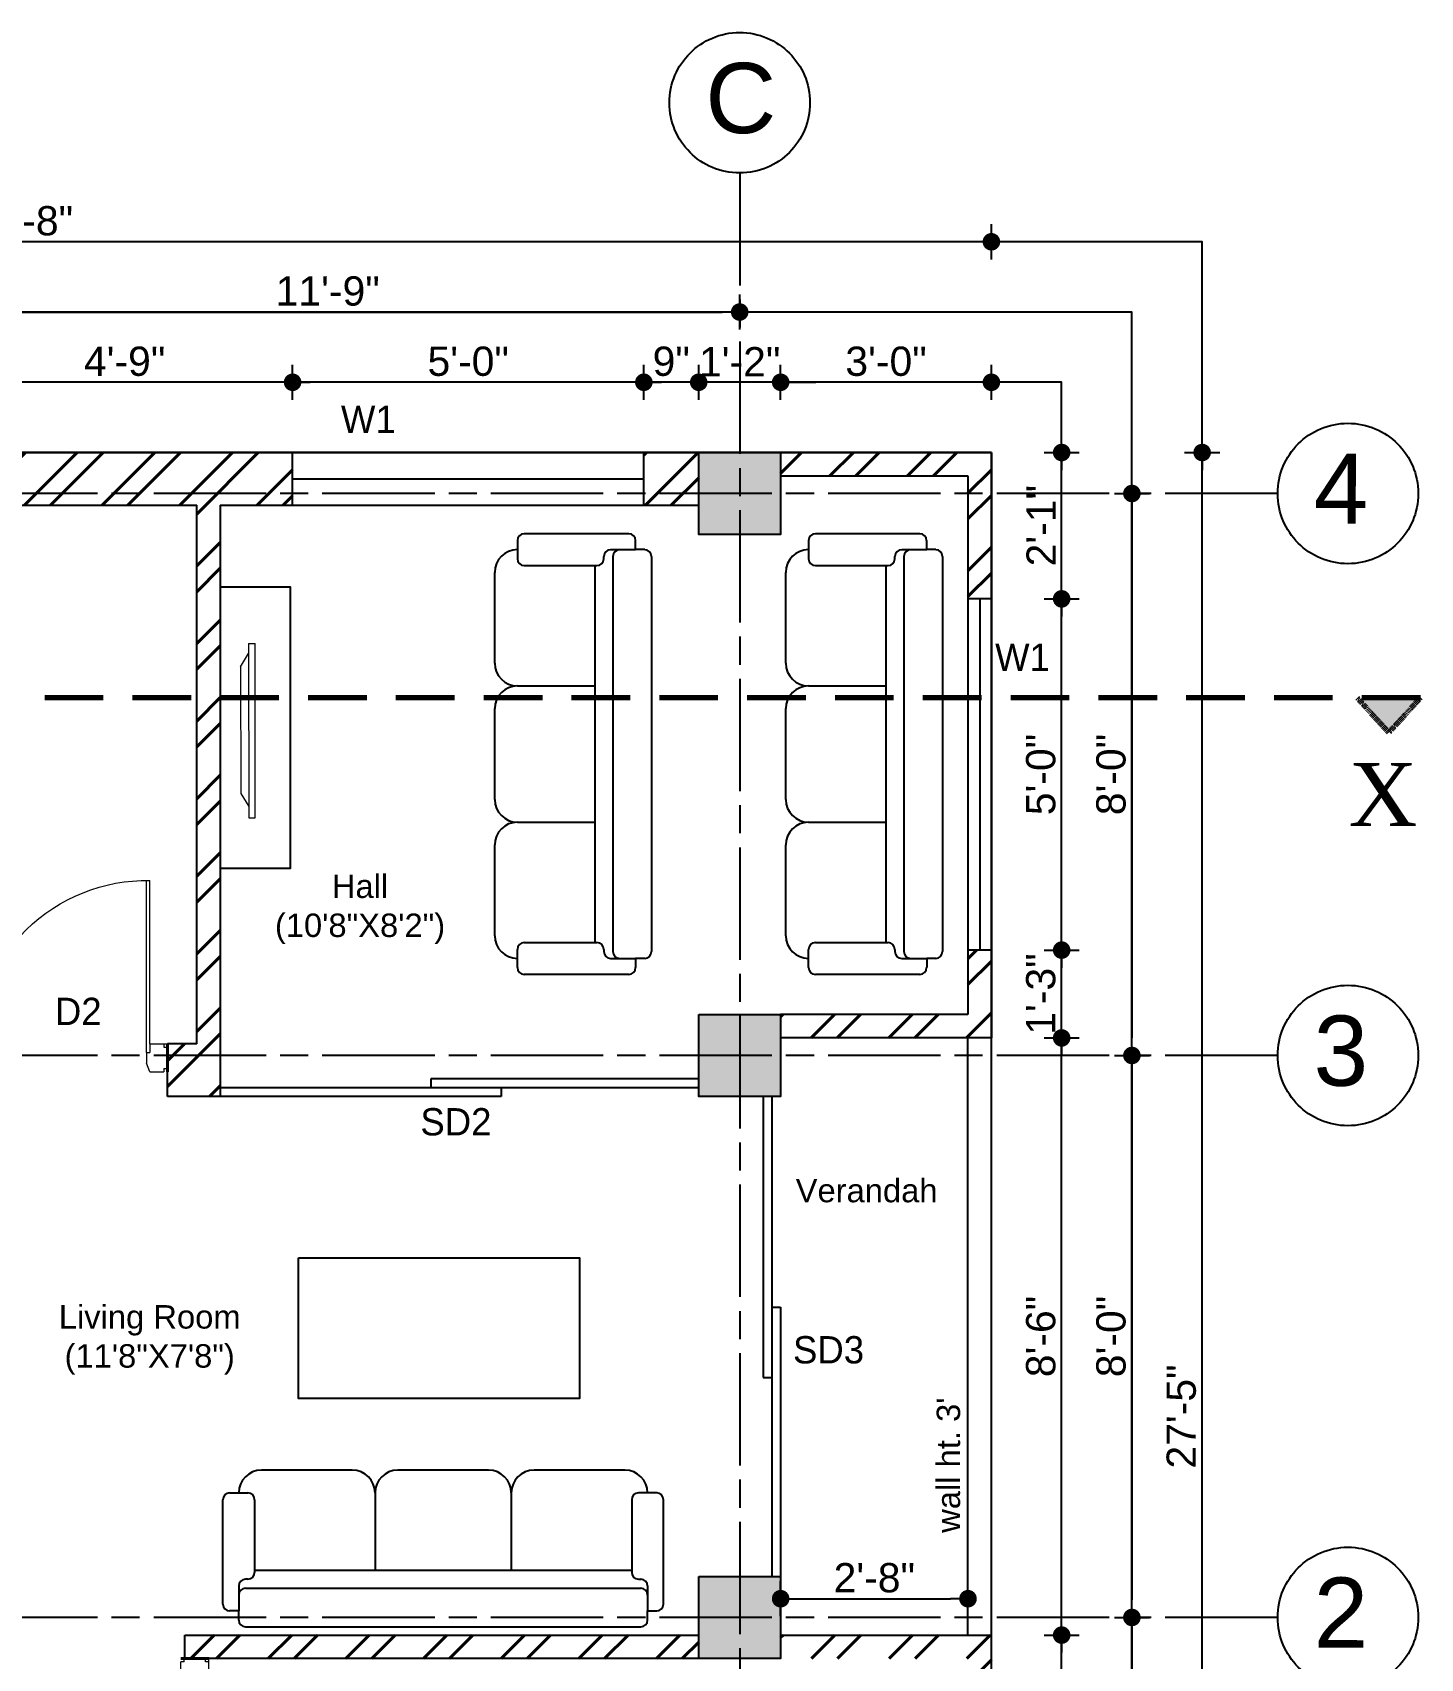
# Model space of a CAD drawing. Header units: inches. Extents: x 115570 to 265311, y 61168 to 314550.
# Drawn here: x 150421.7 to 150658.8, y 80341.6 to 80619.3 of the extents above; entities that cross this region are included whole.
import ezdxf

# ---------------------------------------------------------------- set-up
doc = ezdxf.new("R2010")
doc.units = ezdxf.units.IN
doc.header["$MEASUREMENT"] = 0
for name, pattern in [('ACAD_ISO08W100', [36, 24, -3, 6, -3]), ('CHAIN', [0.3543, 0.2362, -0.0295, 0.0591, -0.0295]), ('DASHED', [0.75, 0.5, -0.25])]:
    doc.linetypes.add(name, pattern=pattern)
doc.layers.get('0').update_dxf_attribs({"lineweight": 25})
for name, color, linetype, lineweight in [('0 wall', 7, 'Continuous', 40), ('F-FURNITURE', 32, 'Continuous', 9), ('hatch', 9, 'Continuous', 9), ('Section Line (ISO)', 7, 'CHAIN', 70)]:
    doc.layers.add(name, color=color, linetype=linetype, lineweight=lineweight)
doc.layers.add('0_center line', color=4, linetype='ACAD_ISO08W100', transparency=0.5)
doc.layers.add('doors and windows', color=240, linetype='Continuous')
doc.styles.add('arial.', font='arial.ttf')
doc.styles.add('bimal', font='comic.ttf')
doc.styles.get("Standard").update_dxf_attribs({"font": 'arial.ttf'})
doc.dimstyles.new('interior dimension', dxfattribs={"dimscale": 0, "dimtxt": 5, "dimasz": 3, "dimexe": 3, "dimexo": 3, "dimgap": 1, "dimtad": 1, "dimdec": 0, "dimrnd": 0.25, "dimzin": 3, "dimdsep": 46, "dimlunit": 4, "dimtxsty": 'arial.', "dimblk": 'DOT', "dimcen": 3, "dimdle": 6, "dimclrd": 4, "dimclre": 256, "dimclrt": 7, "dimazin": 0, "dimtfac": 1, "dimtdec": 0, "dimtix": 1, "dimtmove": 2, "dimatfit": 3, "dimfxl": 3, "dimfxlon": 1, "dimtolj": 1, "dimtzin": 0, "dimlwd": -1, "dimlwe": -1, "dimarcsym": 0})
pattern_1 = [(45, (42295.681, 45771.869), (-6.6291261, 6.6291261), []), (45, (42300.1005, 45771.869), (-6.6291261, 6.6291261), [])]

# ---------------------------------------------------------------- blocks, each defined once
blk = doc.blocks.new('d2')
at = {"layer": '0 wall'}
for p, q in [((0, 4), (0, 0)), ((30, 0), (30, 4))]:
    blk.add_line(p, q, dxfattribs=at)
at = {"layer": 'hatch', "color": 8}
for p, q in [((2.5, 4), (2.5, 27.25)), ((3, 2.75), (3, 27.25)), ((2.5, 4), (0, 4)), ((0.5, 3.5), (0, 3.5)), ((0.5, 4), (0.5, 3.5)), ((2.5, 4), (2.5, 2.75)), ((3, 2.75), (2.5, 2.75)), ((3, 2.75), (3, 1.25)), ((27, 2.75), (27.5, 2.75)), ((27, 2.75), (27, 1.25)), ((27.5, 4), (27.5, 2.75)), ((27.5, 4), (30, 4)), ((29.5, 4), (29.5, 3.5)), ((29.5, 3.5), (30, 3.5)), ((0.5, 0.5), (0, 0.5)), ((0.5, 0.5), (0.5, 0)), ((2.5, 0), (0.5, 0)), ((2.5, 0), (3, 1.25)), ((27.5, 0), (27, 1.25)), ((27.5, 0), (29.5, 0)), ((29.5, 0.5), (30, 0.5)), ((29.5, 0.5), (29.5, 0))]:
    blk.add_line(p, q, dxfattribs=at)
blk.add_arc((2.91, 2.66), 24.59, 0.2201, 90.9446, dxfattribs=at)
blk = doc.blocks.new('_Dot')
at = {"color": 0, "linetype": 'ByBlock', "lineweight": -2}
blk.add_line((-0.5, 0), (-1, 0), dxfattribs=at)
at = {"color": 0, "linetype": 'ByBlock', "const_width": 0.5}
blk.add_lwpolyline([(-0.25, 0, 1), (0.25, 0, 1)], format="xyb", close=True, dxfattribs=at)
blk = doc.blocks.new('*D386')
at = {"transparency": 16777216}
for p, q in [((150549.46, 80348.78), (150549.46, 80354.78)), ((150581.46, 80348.78), (150581.46, 80354.78))]:
    blk.add_line(p, q, dxfattribs=at)
at = {"color": 4, "transparency": 16777216}
blk.add_line((150552.46, 80351.78), (150578.46, 80351.78), dxfattribs=at)
at = {"layer": 'Defpoints', "color": 0, "transparency": 16777216}
for p in [(150581.46, 80351.78), (150549.46, 80345.56), (150581.46, 80345.56)]:
    blk.add_point(p, dxfattribs=at)
at = {"color": 4, "transparency": 16777216, "xscale": 3, "yscale": 3, "zscale": 3, "rotation": 180}
blk.add_blockref('_Dot', (150549.46, 80351.78), dxfattribs=at)
at = {"color": 4, "transparency": 16777216, "xscale": 3, "yscale": 3, "zscale": 3}
blk.add_blockref('_Dot', (150581.46, 80351.78), dxfattribs=at)
at = {"color": 7, "transparency": 16777216, "insert": (150565.46, 80355.33), "char_height": 5, "attachment_point": 5, "style": 'arial.'}
blk.add_mtext('\\A1;2\'-8"', dxfattribs=at)
blk = doc.blocks.new('*D401')
at = {"transparency": 16777216}
for p, q in [((150594.46, 80345.56), (150600.46, 80345.56)), ((150594.46, 80311.9), (150600.46, 80311.9))]:
    blk.add_line(p, q, dxfattribs=at)
at = {"color": 4, "transparency": 16777216}
blk.add_line((150597.46, 80314.9), (150597.46, 80342.56), dxfattribs=at)
at = {"layer": 'Defpoints', "color": 0, "transparency": 16777216}
for p in [(150585.46, 80345.56), (150597.46, 80345.56), (150585.46, 80311.9)]:
    blk.add_point(p, dxfattribs=at)
at = {"color": 4, "transparency": 16777216, "xscale": 3, "yscale": 3, "zscale": 3}
for p, rotation in [((150597.46, 80345.56), 90), ((150597.46, 80311.9), 270)]:
    blk.add_blockref('_Dot', p, dxfattribs=dict(at, rotation=rotation))
at = {"color": 7, "transparency": 16777216, "insert": (150593.91, 80328.73), "char_height": 5, "attachment_point": 5, "rotation": 90, "style": 'arial.'}
blk.add_mtext('\\A1;2\'-10"', dxfattribs=at)
blk = doc.blocks.new('*D402')
at = {"transparency": 16777216}
for p, q in [((150594.46, 80447.57), (150600.46, 80447.57)), ((150594.46, 80345.56), (150600.46, 80345.56))]:
    blk.add_line(p, q, dxfattribs=at)
at = {"color": 4, "transparency": 16777216}
blk.add_line((150597.46, 80348.56), (150597.46, 80444.57), dxfattribs=at)
at = {"layer": 'Defpoints', "color": 0, "transparency": 16777216}
for p in [(150585.46, 80447.57), (150597.46, 80447.57), (150585.46, 80345.56)]:
    blk.add_point(p, dxfattribs=at)
at = {"color": 4, "transparency": 16777216, "xscale": 3, "yscale": 3, "zscale": 3}
for p, rotation in [((150597.46, 80447.57), 90), ((150597.46, 80345.56), 270)]:
    blk.add_blockref('_Dot', p, dxfattribs=dict(at, rotation=rotation))
at = {"color": 7, "transparency": 16777216, "insert": (150593.91, 80396.57), "char_height": 5, "attachment_point": 5, "rotation": 90, "style": 'arial.'}
blk.add_mtext('\\A1;8\'-6"', dxfattribs=at)
blk = doc.blocks.new('*D403')
at = {"transparency": 16777216}
for p, q in [((150594.46, 80462.57), (150600.46, 80462.57)), ((150594.46, 80447.57), (150600.46, 80447.57))]:
    blk.add_line(p, q, dxfattribs=at)
at = {"color": 4, "transparency": 16777216}
blk.add_line((150597.46, 80450.57), (150597.46, 80459.57), dxfattribs=at)
at = {"layer": 'Defpoints', "color": 0, "transparency": 16777216}
for p in [(150585.46, 80462.57), (150597.46, 80462.57), (150585.46, 80447.57)]:
    blk.add_point(p, dxfattribs=at)
at = {"color": 4, "transparency": 16777216, "xscale": 3, "yscale": 3, "zscale": 3}
for p, rotation in [((150597.46, 80462.57), 90), ((150597.46, 80447.57), 270)]:
    blk.add_blockref('_Dot', p, dxfattribs=dict(at, rotation=rotation))
at = {"color": 7, "transparency": 16777216, "insert": (150593.91, 80455.07), "char_height": 5, "attachment_point": 5, "rotation": 90, "style": 'arial.'}
blk.add_mtext('\\A1;1\'-3"', dxfattribs=at)
blk = doc.blocks.new('*D404')
at = {"transparency": 16777216}
for p, q in [((150594.46, 80522.57), (150600.46, 80522.57)), ((150594.46, 80462.57), (150600.46, 80462.57))]:
    blk.add_line(p, q, dxfattribs=at)
at = {"color": 4, "transparency": 16777216}
blk.add_line((150597.46, 80465.57), (150597.46, 80519.57), dxfattribs=at)
at = {"layer": 'Defpoints', "color": 0, "transparency": 16777216}
for p in [(150585.46, 80522.57), (150597.46, 80522.57), (150585.46, 80462.57)]:
    blk.add_point(p, dxfattribs=at)
at = {"color": 4, "transparency": 16777216, "xscale": 3, "yscale": 3, "zscale": 3}
for p, rotation in [((150597.46, 80522.57), 90), ((150597.46, 80462.57), 270)]:
    blk.add_blockref('_Dot', p, dxfattribs=dict(at, rotation=rotation))
at = {"color": 7, "transparency": 16777216, "insert": (150593.91, 80492.57), "char_height": 5, "attachment_point": 5, "rotation": 90, "style": 'arial.'}
blk.add_mtext('\\A1;5\'-0"', dxfattribs=at)
blk = doc.blocks.new('*D405')
at = {"transparency": 16777216}
for p, q in [((150594.46, 80547.57), (150600.46, 80547.57)), ((150594.46, 80522.57), (150600.46, 80522.57))]:
    blk.add_line(p, q, dxfattribs=at)
at = {"color": 4, "transparency": 16777216}
blk.add_line((150597.46, 80525.57), (150597.46, 80544.57), dxfattribs=at)
at = {"layer": 'Defpoints', "color": 0, "transparency": 16777216}
for p in [(150585.46, 80547.57), (150597.46, 80547.57), (150585.46, 80522.57)]:
    blk.add_point(p, dxfattribs=at)
at = {"color": 4, "transparency": 16777216, "xscale": 3, "yscale": 3, "zscale": 3}
for p, rotation in [((150597.46, 80547.57), 90), ((150597.46, 80522.57), 270)]:
    blk.add_blockref('_Dot', p, dxfattribs=dict(at, rotation=rotation))
at = {"color": 7, "transparency": 16777216, "insert": (150593.95, 80535.07), "char_height": 5, "attachment_point": 5, "rotation": 90, "style": 'arial.'}
blk.add_mtext('\\A1;2\'-1"', dxfattribs=at)
blk = doc.blocks.new('*D406')
at = {"transparency": 16777216}
for p, q in [((150606.46, 80540.57), (150612.46, 80540.57)), ((150606.46, 80444.57), (150612.46, 80444.57))]:
    blk.add_line(p, q, dxfattribs=at)
at = {"color": 4, "transparency": 16777216}
blk.add_line((150609.46, 80537.57), (150609.46, 80447.57), dxfattribs=at)
at = {"layer": 'Defpoints', "color": 0, "transparency": 16777216}
for p in [(150549.46, 80540.57), (150549.46, 80444.57), (150609.46, 80444.57)]:
    blk.add_point(p, dxfattribs=at)
at = {"color": 4, "transparency": 16777216, "xscale": 3, "yscale": 3, "zscale": 3}
for p, rotation in [((150609.46, 80540.57), 90), ((150609.46, 80444.57), 270)]:
    blk.add_blockref('_Dot', p, dxfattribs=dict(at, rotation=rotation))
at = {"color": 7, "transparency": 16777216, "insert": (150605.91, 80492.57), "char_height": 5, "attachment_point": 5, "rotation": 90, "style": 'arial.'}
blk.add_mtext('\\A1;8\'-0"', dxfattribs=at)
blk = doc.blocks.new('*D407')
at = {"transparency": 16777216}
for p, q in [((150606.46, 80444.57), (150612.46, 80444.57)), ((150606.46, 80348.57), (150612.46, 80348.57))]:
    blk.add_line(p, q, dxfattribs=at)
at = {"color": 4, "transparency": 16777216}
blk.add_line((150609.46, 80441.57), (150609.46, 80351.57), dxfattribs=at)
at = {"layer": 'Defpoints', "color": 0, "transparency": 16777216}
for p in [(150549.46, 80444.57), (150549.46, 80348.57), (150609.46, 80348.57)]:
    blk.add_point(p, dxfattribs=at)
at = {"color": 4, "transparency": 16777216, "xscale": 3, "yscale": 3, "zscale": 3}
for p, rotation in [((150609.46, 80444.57), 90), ((150609.46, 80348.57), 270)]:
    blk.add_blockref('_Dot', p, dxfattribs=dict(at, rotation=rotation))
at = {"color": 7, "transparency": 16777216, "insert": (150605.91, 80396.57), "char_height": 5, "attachment_point": 5, "rotation": 90, "style": 'arial.'}
blk.add_mtext('\\A1;8\'-0"', dxfattribs=at)
blk = doc.blocks.new('*D408')
at = {"transparency": 16777216}
for p, q in [((150606.46, 80348.57), (150612.46, 80348.57)), ((150606.46, 80225.23), (150612.46, 80225.23))]:
    blk.add_line(p, q, dxfattribs=at)
at = {"color": 4, "transparency": 16777216}
blk.add_line((150609.46, 80345.57), (150609.46, 80228.23), dxfattribs=at)
at = {"layer": 'Defpoints', "color": 0, "transparency": 16777216}
for p in [(150549.46, 80348.57), (150549.46, 80225.23), (150609.46, 80225.23)]:
    blk.add_point(p, dxfattribs=at)
at = {"color": 4, "transparency": 16777216, "xscale": 3, "yscale": 3, "zscale": 3}
for p, rotation in [((150609.46, 80348.57), 90), ((150609.46, 80225.23), 270)]:
    blk.add_blockref('_Dot', p, dxfattribs=dict(at, rotation=rotation))
at = {"color": 7, "transparency": 16777216, "insert": (150605.91, 80286.9), "char_height": 5, "attachment_point": 5, "rotation": 90, "style": 'arial.'}
blk.add_mtext('\\A1;10\'-3"', dxfattribs=at)
blk = doc.blocks.new('*D409')
at = {"transparency": 16777216}
for p, q in [((150618.46, 80547.57), (150624.46, 80547.57)), ((150618.46, 80218.23), (150624.46, 80218.23))]:
    blk.add_line(p, q, dxfattribs=at)
at = {"color": 4, "transparency": 16777216}
blk.add_line((150621.46, 80221.23), (150621.46, 80544.57), dxfattribs=at)
at = {"layer": 'Defpoints', "color": 0, "transparency": 16777216}
for p in [(150585.46, 80547.57), (150621.46, 80547.57), (150585.46, 80218.23)]:
    blk.add_point(p, dxfattribs=at)
at = {"color": 4, "transparency": 16777216, "xscale": 3, "yscale": 3, "zscale": 3}
for p, rotation in [((150621.46, 80547.57), 90), ((150621.46, 80218.23), 270)]:
    blk.add_blockref('_Dot', p, dxfattribs=dict(at, rotation=rotation))
at = {"color": 7, "transparency": 16777216, "insert": (150617.91, 80382.9), "char_height": 5, "attachment_point": 5, "rotation": 90, "style": 'arial.'}
blk.add_mtext('\\A1;27\'-5"', dxfattribs=at)
blk = doc.blocks.new('*D410')
at = {"transparency": 16777216}
for p, q in [((150549.46, 80556.57), (150549.46, 80562.57)), ((150585.46, 80556.57), (150585.46, 80562.57))]:
    blk.add_line(p, q, dxfattribs=at)
at = {"color": 4, "transparency": 16777216}
blk.add_line((150582.46, 80559.57), (150552.46, 80559.57), dxfattribs=at)
at = {"layer": 'Defpoints', "color": 0, "transparency": 16777216}
for p in [(150549.46, 80559.57), (150549.46, 80547.57), (150585.46, 80547.57)]:
    blk.add_point(p, dxfattribs=at)
at = {"color": 4, "transparency": 16777216, "xscale": 3, "yscale": 3, "zscale": 3, "rotation": 180}
blk.add_blockref('_Dot', (150549.46, 80559.57), dxfattribs=at)
at = {"color": 4, "transparency": 16777216, "xscale": 3, "yscale": 3, "zscale": 3}
blk.add_blockref('_Dot', (150585.46, 80559.57), dxfattribs=at)
at = {"color": 7, "transparency": 16777216, "insert": (150567.46, 80563.13), "char_height": 5, "attachment_point": 5, "style": 'arial.'}
blk.add_mtext('\\A1;3\'-0"', dxfattribs=at)
blk = doc.blocks.new('*D411')
at = {"transparency": 16777216}
for p, q in [((150535.46, 80556.57), (150535.46, 80562.57)), ((150549.46, 80556.57), (150549.46, 80562.57))]:
    blk.add_line(p, q, dxfattribs=at)
at = {"color": 4, "transparency": 16777216}
for p, q in [((150532.46, 80559.57), (150529.46, 80559.57)), ((150549.46, 80559.57), (150535.46, 80559.57)), ((150552.46, 80559.57), (150555.46, 80559.57))]:
    blk.add_line(p, q, dxfattribs=at)
at = {"layer": 'Defpoints', "color": 0, "transparency": 16777216}
for p in [(150535.46, 80559.57), (150535.46, 80547.57), (150549.46, 80547.57)]:
    blk.add_point(p, dxfattribs=at)
at = {"color": 4, "transparency": 16777216, "xscale": 3, "yscale": 3, "zscale": 3}
blk.add_blockref('_Dot', (150535.46, 80559.57), dxfattribs=at)
at = {"color": 4, "transparency": 16777216, "xscale": 3, "yscale": 3, "zscale": 3, "rotation": 180}
blk.add_blockref('_Dot', (150549.46, 80559.57), dxfattribs=at)
at = {"color": 7, "transparency": 16777216, "insert": (150542.46, 80563.08), "char_height": 5, "attachment_point": 5, "style": 'arial.'}
blk.add_mtext('\\A1;1\'-2"', dxfattribs=at)
blk = doc.blocks.new('*D412')
at = {"transparency": 16777216}
for p, q in [((150526.09, 80556.57), (150526.09, 80562.57)), ((150535.46, 80556.57), (150535.46, 80562.57))]:
    blk.add_line(p, q, dxfattribs=at)
at = {"color": 4, "transparency": 16777216}
blk.add_line((150532.46, 80559.57), (150529.09, 80559.57), dxfattribs=at)
at = {"layer": 'Defpoints', "color": 0, "transparency": 16777216}
for p in [(150526.09, 80559.57), (150526.09, 80547.57), (150535.46, 80547.57)]:
    blk.add_point(p, dxfattribs=at)
at = {"color": 4, "transparency": 16777216, "xscale": 3, "yscale": 3, "zscale": 3, "rotation": 180}
blk.add_blockref('_Dot', (150526.09, 80559.57), dxfattribs=at)
at = {"color": 4, "transparency": 16777216, "xscale": 3, "yscale": 3, "zscale": 3}
blk.add_blockref('_Dot', (150535.46, 80559.57), dxfattribs=at)
at = {"color": 7, "transparency": 16777216, "insert": (150530.77, 80563.13), "char_height": 5, "attachment_point": 5, "style": 'arial.'}
blk.add_mtext('\\A1;9"', dxfattribs=at)
blk = doc.blocks.new('*D413')
at = {"transparency": 16777216}
for p, q in [((150466.09, 80556.57), (150466.09, 80562.57)), ((150526.09, 80556.57), (150526.09, 80562.57))]:
    blk.add_line(p, q, dxfattribs=at)
at = {"color": 4, "transparency": 16777216}
blk.add_line((150523.09, 80559.57), (150469.09, 80559.57), dxfattribs=at)
at = {"layer": 'Defpoints', "color": 0, "transparency": 16777216}
for p in [(150466.09, 80559.57), (150466.09, 80547.57), (150526.09, 80547.57)]:
    blk.add_point(p, dxfattribs=at)
at = {"color": 4, "transparency": 16777216, "xscale": 3, "yscale": 3, "zscale": 3, "rotation": 180}
blk.add_blockref('_Dot', (150466.09, 80559.57), dxfattribs=at)
at = {"color": 4, "transparency": 16777216, "xscale": 3, "yscale": 3, "zscale": 3}
blk.add_blockref('_Dot', (150526.09, 80559.57), dxfattribs=at)
at = {"color": 7, "transparency": 16777216, "insert": (150496.09, 80563.13), "char_height": 5, "attachment_point": 5, "style": 'arial.'}
blk.add_mtext('\\A1;5\'-0"', dxfattribs=at)
blk = doc.blocks.new('*D414')
at = {"transparency": 16777216}
for p, q in [((150408.71, 80556.57), (150408.71, 80562.57)), ((150466.09, 80556.57), (150466.09, 80562.57))]:
    blk.add_line(p, q, dxfattribs=at)
at = {"color": 4, "transparency": 16777216}
blk.add_line((150463.09, 80559.57), (150411.71, 80559.57), dxfattribs=at)
at = {"layer": 'Defpoints', "color": 0, "transparency": 16777216}
for p in [(150408.71, 80559.57), (150408.71, 80547.57), (150466.09, 80547.57)]:
    blk.add_point(p, dxfattribs=at)
at = {"color": 4, "transparency": 16777216, "xscale": 3, "yscale": 3, "zscale": 3, "rotation": 180}
blk.add_blockref('_Dot', (150408.71, 80559.57), dxfattribs=at)
at = {"color": 4, "transparency": 16777216, "xscale": 3, "yscale": 3, "zscale": 3}
blk.add_blockref('_Dot', (150466.09, 80559.57), dxfattribs=at)
at = {"color": 7, "transparency": 16777216, "insert": (150437.4, 80563.13), "char_height": 5, "attachment_point": 5, "style": 'arial.'}
blk.add_mtext('\\A1;4\'-9"', dxfattribs=at)
blk = doc.blocks.new('*D419')
at = {"transparency": 16777216}
for p, q in [((150401.71, 80568.57), (150401.71, 80574.57)), ((150542.46, 80568.57), (150542.46, 80574.57))]:
    blk.add_line(p, q, dxfattribs=at)
at = {"color": 4, "transparency": 16777216}
blk.add_line((150404.71, 80571.57), (150539.46, 80571.57), dxfattribs=at)
at = {"layer": 'Defpoints', "color": 0, "transparency": 16777216}
for p in [(150542.46, 80571.57), (150401.71, 80547.57), (150542.46, 80547.57)]:
    blk.add_point(p, dxfattribs=at)
at = {"color": 4, "transparency": 16777216, "xscale": 3, "yscale": 3, "zscale": 3, "rotation": 180}
blk.add_blockref('_Dot', (150401.71, 80571.57), dxfattribs=at)
at = {"color": 4, "transparency": 16777216, "xscale": 3, "yscale": 3, "zscale": 3}
blk.add_blockref('_Dot', (150542.46, 80571.57), dxfattribs=at)
at = {"color": 7, "transparency": 16777216, "insert": (150472.09, 80575.13), "char_height": 5, "attachment_point": 5, "style": 'arial.'}
blk.add_mtext('\\A1;11\'-9"', dxfattribs=at)
blk = doc.blocks.new('*D420')
at = {"transparency": 16777216}
for p, q in [((150253.96, 80580.57), (150253.96, 80586.57)), ((150585.46, 80580.57), (150585.46, 80586.57))]:
    blk.add_line(p, q, dxfattribs=at)
at = {"color": 4, "transparency": 16777216}
blk.add_line((150582.46, 80583.57), (150256.96, 80583.57), dxfattribs=at)
at = {"layer": 'Defpoints', "color": 0, "transparency": 16777216}
for p in [(150253.96, 80583.57), (150253.96, 80547.57), (150585.46, 80547.57)]:
    blk.add_point(p, dxfattribs=at)
at = {"color": 4, "transparency": 16777216, "xscale": 3, "yscale": 3, "zscale": 3, "rotation": 180}
blk.add_blockref('_Dot', (150253.96, 80583.57), dxfattribs=at)
at = {"color": 4, "transparency": 16777216, "xscale": 3, "yscale": 3, "zscale": 3}
blk.add_blockref('_Dot', (150585.46, 80583.57), dxfattribs=at)
at = {"color": 7, "transparency": 16777216, "insert": (150419.71, 80587.13), "char_height": 5, "attachment_point": 5, "style": 'arial.'}
blk.add_mtext('\\A1;27\'-8"', dxfattribs=at)

msp = doc.modelspace()

# ---------------------------------------------------------------- hatches: boundary and pattern name
h = msp.add_hatch(color=256)
h.dxf.hatch_style = 1
h.paths.add_polyline_path([(150549.46, 80547.57), (150535.46, 80547.57), (150535.46, 80533.57), (150549.46, 80533.57)])
at = {"ltscale": 10, "transparency": 33554564}
h = msp.add_hatch(color=0, dxfattribs=at)
h.dxf.hatch_style = 1
h.paths.add_polyline_path([(150653.34, 80499.73), (150647.94, 80505.65), (150658.75, 80505.65)])
h = msp.add_hatch(color=256)
h.dxf.hatch_style = 1
h.paths.add_polyline_path([(150549.46, 80451.57), (150535.46, 80451.57), (150535.46, 80437.57), (150549.46, 80437.57)])
h = msp.add_hatch(color=256)
h.dxf.hatch_style = 1
h.paths.add_polyline_path([(150549.46, 80355.57), (150535.46, 80355.57), (150535.46, 80341.57), (150549.46, 80341.57)])
at = {"layer": '0 wall', "transparency": 33554585}
h = msp.add_hatch(dxfattribs=at)
h.set_pattern_fill('ANSI32', color=256, scale=25)
h.set_pattern_definition([(45, (43000.392, 45771.869), (-6.6291261, 6.6291261), []), (45, (43004.811, 45771.869), (-6.6291261, 6.6291261), [])])
h.paths.add_polyline_path([(150262.97, 80341.57), (150253.97, 80341.57), (150253.96, 80232.24), (150262.96, 80232.24)])
h.paths.add_polyline_path([(150262.97, 80437.57), (150253.97, 80437.57), (150253.97, 80355.57), (150262.97, 80355.57)])
h.paths.add_polyline_path([(150461.99, 80311.44), (150493.39, 80311.44), (150493.39, 80321.75), (150461.99, 80321.75)], flags=9)
h.paths.add_polyline_path([(150326.64, 80359.01), (150406.41, 80359.01), (150406.41, 80377.73), (150326.64, 80377.73)], flags=9)
h.paths.add_polyline_path([(150341.65, 80332.17), (150353.14, 80332.17), (150353.14, 80343.52), (150341.65, 80343.52)], flags=9)
h.paths.add_polyline_path([(150407.79, 80394.81), (150418.28, 80394.81), (150418.28, 80406.16), (150407.79, 80406.16)], flags=9)
h.paths.add_polyline_path([(150274.12, 80332.86), (150283.57, 80332.86), (150283.57, 80344.2), (150274.12, 80344.2)], flags=9)
h.paths.add_polyline_path([(150395.81, 80417.47), (150406.76, 80417.47), (150406.76, 80428.82), (150395.81, 80428.82)], flags=9)
h.paths.add_polyline_path([(150395.6, 80318.4), (150406.55, 80318.4), (150406.55, 80329.74), (150395.6, 80329.74)], flags=9)
h.paths.add_polyline_path([(150308.84, 80346.01), (150319.79, 80346.01), (150319.79, 80357.36), (150308.84, 80357.36)], flags=9)
h.paths.add_polyline_path([(150439.9, 80538.95), (150452.61, 80538.95), (150452.61, 80550.3), (150439.9, 80550.3)], flags=9)
h.paths.add_polyline_path([(150398.96, 80466.68), (150415.39, 80466.68), (150415.39, 80483.17), (150398.96, 80483.17)], flags=9)
at = {"layer": '0 wall', "transparency": 33554625}
h = msp.add_hatch(dxfattribs=at)
h.set_pattern_fill('ANSI32', color=256, scale=25)
h.set_pattern_definition(pattern_1)
h.paths.add_polyline_path([(150449.71, 80547.57), (150408.71, 80547.57), (150408.71, 80538.57), (150449.71, 80538.57)])
h = msp.add_hatch(dxfattribs=at)
h.set_pattern_fill('ANSI32', color=256, scale=25)
h.set_pattern_definition(pattern_1)
h.paths.add_polyline_path([(150453.71, 80538.57), (150466.09, 80538.57), (150466.09, 80547.57), (150449.71, 80547.57), (150449.71, 80446.57), (150444.71, 80446.57), (150444.71, 80437.57), (150453.71, 80437.57), (150453.71, 80445.27)])
h.paths.add_polyline_path([(150535.46, 80547.57), (150526.09, 80547.57), (150526.09, 80538.57), (150535.46, 80538.57)])
h.paths.add_polyline_path([(150585.46, 80547.57), (150549.46, 80547.57), (150549.46, 80543.57), (150581.46, 80543.57), (150581.46, 80522.57), (150585.46, 80522.57)])
h.paths.add_polyline_path([(150585.46, 80462.57), (150581.46, 80462.57), (150581.46, 80451.57), (150549.46, 80451.57), (150549.46, 80447.57), (150585.46, 80447.57)])
h = msp.add_hatch(dxfattribs=at)
h.set_pattern_fill('ANSI32', color=256, scale=25)
h.set_pattern_definition(pattern_1)
h.paths.add_polyline_path([(150585.46, 80251.9), (150581.46, 80251.9), (150581.46, 80222.23), (150549.46, 80222.23), (150549.46, 80218.23), (150585.46, 80218.23)])
h.paths.add_polyline_path([(150535.46, 80227.23), (150502.08, 80227.23), (150502.09, 80218.23), (150535.46, 80218.23)])
h.paths.add_polyline_path([(150442.08, 80227.23), (150408.71, 80227.23), (150408.71, 80218.23), (150442.09, 80218.23)])
h.paths.add_polyline_path([(150585.46, 80345.56), (150549.46, 80345.56), (150549.46, 80341.56), (150581.46, 80341.56), (150581.46, 80311.9), (150585.46, 80311.9)])
h.paths.add_polyline_path([(150535.46, 80345.57), (150447.71, 80345.57), (150447.71, 80341.57), (150451.79, 80341.57), (150535.46, 80341.57)])

# ---------------------------------------------------------------- linework, layer by layer
for p, q in [((150408.71, 80547.57), (150535.46, 80547.57)), ((150408.71, 80538.57), (150449.71, 80538.57)), ((150449.71, 80446.57), (150449.71, 80538.57)), ((150453.71, 80538.57), (150535.46, 80538.57)), ((150504.5, 80532.53), (150504.5, 80529.42)), ((150523.51, 80533.69), (150505.66, 80533.69)), ((150524.67, 80530.98), (150524.67, 80532.53)), ((150554.22, 80532.53), (150554.22, 80529.42)), ((150573.23, 80533.69), (150555.39, 80533.69)), ((150574.4, 80530.98), (150574.4, 80532.53)), ((150519.24, 80529.42), (150519.24, 80529.81)), ((150520.41, 80530.98), (150522.35, 80530.98)), ((150520.79, 80529.81), (150520.79, 80462.31)), ((150521.96, 80530.98), (150524.67, 80530.98)), ((150526.23, 80530.98), (150524.67, 80530.98)), ((150527.39, 80529.81), (150527.39, 80462.31)), ((150568.96, 80529.42), (150568.96, 80529.81)), ((150570.13, 80530.98), (150572.07, 80530.98)), ((150570.52, 80529.81), (150570.52, 80462.31)), ((150571.68, 80530.98), (150574.4, 80530.98)), ((150575.95, 80530.98), (150574.4, 80530.98)), ((150577.11, 80529.81), (150577.11, 80462.31)), ((150500.62, 80511.58), (150500.62, 80527.1)), ((150505.66, 80528.26), (150518.08, 80528.26)), ((150517.69, 80528.26), (150517.69, 80463.86)), ((150550.34, 80511.58), (150550.34, 80527.1)), ((150555.39, 80528.26), (150567.8, 80528.26)), ((150567.41, 80528.26), (150567.41, 80463.86)), ((150504.5, 80507.7), (150517.69, 80507.7)), ((150554.22, 80507.7), (150567.41, 80507.7)), ((150500.62, 80488.3), (150500.62, 80503.82)), ((150550.34, 80488.3), (150550.34, 80503.82)), ((150504.5, 80484.42), (150517.69, 80484.42)), ((150554.22, 80484.42), (150567.41, 80484.42)), ((150500.62, 80465.03), (150500.62, 80480.54)), ((150550.34, 80465.03), (150550.34, 80480.54)), ((150504.5, 80459.59), (150504.5, 80462.7)), ((150505.66, 80463.86), (150518.08, 80463.86)), ((150519.24, 80462.7), (150519.24, 80462.31)), ((150554.22, 80459.59), (150554.22, 80462.7)), ((150555.39, 80463.86), (150567.8, 80463.86)), ((150568.96, 80462.7), (150568.96, 80462.31)), ((150520.41, 80461.15), (150522.35, 80461.15)), ((150521.96, 80461.15), (150524.67, 80461.15)), ((150526.23, 80461.15), (150524.67, 80461.15)), ((150524.67, 80461.15), (150524.67, 80459.59)), ((150570.13, 80461.15), (150572.07, 80461.15)), ((150571.68, 80461.15), (150574.4, 80461.15)), ((150575.95, 80461.15), (150574.4, 80461.15)), ((150574.4, 80461.15), (150574.4, 80459.59)), ((150523.51, 80458.43), (150505.66, 80458.43)), ((150573.23, 80458.43), (150555.39, 80458.43)), ((150449.71, 80446.57), (150444.71, 80446.57)), ((150444.71, 80437.57), (150444.71, 80446.57)), ((150535.46, 80440.57), (150489.71, 80440.57)), ((150489.71, 80440.57), (150489.71, 80439.07)), ((150453.71, 80437.57), (150444.71, 80437.57)), ((150535.46, 80439.07), (150453.71, 80439.07)), ((150501.71, 80437.57), (150453.71, 80437.57)), ((150501.71, 80439.07), (150501.71, 80437.57)), ((150476.29, 80373.73), (150460.77, 80373.73)), ((150499.57, 80373.73), (150484.05, 80373.73)), ((150522.85, 80373.73), (150507.33, 80373.73)), ((150454.18, 80350.85), (150454.18, 80368.69)), ((150455.34, 80369.86), (150458.45, 80369.86)), ((150459.61, 80368.69), (150459.61, 80356.28)), ((150480.17, 80369.86), (150480.17, 80356.67)), ((150503.45, 80369.86), (150503.45, 80356.67)), ((150524.01, 80368.69), (150524.01, 80356.28)), ((150528.28, 80369.86), (150525.17, 80369.86)), ((150529.44, 80350.85), (150529.44, 80368.69)), ((150459.61, 80356.67), (150524.01, 80356.67)), ((150456.89, 80353.95), (150456.89, 80352.01)), ((150458.45, 80355.11), (150458.06, 80355.11)), ((150525.17, 80355.11), (150525.56, 80355.11)), ((150526.72, 80353.95), (150526.72, 80352.01)), ((150456.89, 80352.4), (150456.89, 80349.68)), ((150458.06, 80353.56), (150525.56, 80353.56)), ((150526.72, 80352.4), (150526.72, 80349.68)), ((150456.89, 80349.68), (150455.34, 80349.68)), ((150456.89, 80348.13), (150456.89, 80349.68)), ((150526.72, 80348.13), (150526.72, 80349.68)), ((150526.72, 80349.68), (150528.28, 80349.68)), ((150447.71, 80341.57), (150447.71, 80345.57)), ((150447.71, 80345.57), (150535.46, 80345.57)), ((150458.06, 80346.97), (150525.56, 80346.97)), ((150535.46, 80341.57), (150447.71, 80341.57))]:
    msp.add_line(p, q)
at = {"transparency": 33554687}
for p, q in [((150549.46, 80547.57), (150585.46, 80547.57)), ((150585.46, 80547.57), (150585.46, 80447.57)), ((150549.46, 80543.57), (150581.46, 80543.57)), ((150581.46, 80543.57), (150581.46, 80451.57)), ((150581.46, 80451.57), (150549.46, 80451.57)), ((150585.46, 80447.57), (150549.46, 80447.57)), ((150549.46, 80345.56), (150585.46, 80345.56)), ((150585.46, 80218.23), (150585.46, 80345.56))]:
    msp.add_line(p, q, dxfattribs=at)
at = {"transparency": 33554585}
for p, q in [((150581.46, 80345.56), (150581.46, 80447.57)), ((150585.46, 80345.56), (150585.46, 80447.57))]:
    msp.add_line(p, q, dxfattribs=at)
at = {"transparency": 33554508}
for points in [[(150217.96, 80182.24), (150621.46, 80182.24), (150621.46, 80583.57), (150217.96, 80583.57)], [(150229.96, 80194.24), (150609.46, 80194.24), (150609.46, 80571.57), (150229.96, 80571.57)], [(150241.96, 80206.24), (150597.46, 80206.24), (150597.46, 80559.57), (150241.96, 80559.57)]]:
    msp.add_lwpolyline(points, close=True, dxfattribs=at)
for points in [[(150585.46, 80547.57), (150253.96, 80547.57), (150253.96, 80218.24), (150585.46, 80218.24)], [(150535.46, 80547.57), (150549.46, 80547.57), (150549.46, 80533.57), (150535.46, 80533.57)], [(150453.71, 80476.57), (150465.71, 80476.57), (150465.71, 80524.57), (150453.71, 80524.57)], [(150535.46, 80451.57), (150549.46, 80451.57), (150549.46, 80437.57), (150535.46, 80437.57)], [(150467.12, 80410), (150515.12, 80410), (150515.12, 80386), (150467.12, 80386)], [(150535.46, 80355.57), (150549.46, 80355.57), (150549.46, 80341.57), (150535.46, 80341.57)]]:
    msp.add_lwpolyline(points, close=True)
msp.add_lwpolyline([(150453.71, 80538.57), (150453.71, 80445.27), (150453.71, 80437.57)])
for centre, radius, start, end in [((150505.66, 80532.53), 1.16, 90, 180), ((150523.51, 80532.53), 1.16, 0, 90), ((150555.39, 80532.53), 1.16, 90, 180), ((150573.23, 80532.53), 1.16, 0, 90), ((150504.5, 80527.1), 3.88, 90, 180), ((150505.66, 80529.42), 1.16, 180, 270), ((150518.08, 80529.42), 1.16, 270, 0), ((150520.41, 80529.81), 1.16, 90, 180), ((150521.96, 80529.81), 1.16, 90, 180), ((150526.23, 80529.81), 1.16, 0, 90), ((150554.22, 80527.1), 3.88, 90, 180), ((150555.39, 80529.42), 1.16, 180, 270), ((150567.8, 80529.42), 1.16, 270, 0), ((150570.13, 80529.81), 1.16, 90, 180), ((150571.68, 80529.81), 1.16, 90, 180), ((150575.95, 80529.81), 1.16, 0, 90), ((150504.5, 80511.58), 3.88, 180, 270), ((150554.22, 80511.58), 3.88, 180, 270), ((150504.5, 80503.82), 3.88, 90, 180), ((150554.22, 80503.82), 3.88, 90, 180), ((150504.5, 80488.3), 3.88, 180, 270), ((150554.22, 80488.3), 3.88, 180, 270), ((150504.5, 80480.54), 3.88, 90, 180), ((150554.22, 80480.54), 3.88, 90, 180), ((150504.5, 80465.03), 3.88, 180, 270), ((150554.22, 80465.03), 3.88, 180, 270), ((150505.66, 80462.7), 1.16, 90, 180), ((150518.08, 80462.7), 1.16, 0, 90), ((150520.41, 80462.31), 1.16, 180, 270), ((150521.96, 80462.31), 1.16, 180, 270), ((150526.23, 80462.31), 1.16, 270, 0), ((150555.39, 80462.7), 1.16, 90, 180), ((150567.8, 80462.7), 1.16, 0, 90), ((150570.13, 80462.31), 1.16, 180, 270), ((150571.68, 80462.31), 1.16, 180, 270), ((150575.95, 80462.31), 1.16, 270, 0), ((150505.66, 80459.59), 1.16, 180, 270), ((150523.51, 80459.59), 1.16, 270, 0), ((150555.39, 80459.59), 1.16, 180, 270), ((150573.23, 80459.59), 1.16, 270, 0), ((150460.77, 80369.86), 3.88, 90, 180), ((150476.29, 80369.86), 3.88, 0, 90), ((150484.05, 80369.86), 3.88, 90, 180), ((150499.57, 80369.86), 3.88, 0, 90), ((150507.33, 80369.86), 3.88, 90, 180), ((150522.85, 80369.86), 3.88, 0, 90), ((150455.34, 80368.69), 1.16, 90, 180), ((150458.45, 80368.69), 1.16, 0, 90), ((150525.17, 80368.69), 1.16, 90, 180), ((150528.28, 80368.69), 1.16, 0, 90), ((150458.06, 80353.95), 1.16, 90, 180), ((150458.45, 80356.28), 1.16, 270, 0), ((150525.17, 80356.28), 1.16, 180, 270), ((150525.56, 80353.95), 1.16, 0, 90), ((150455.34, 80350.85), 1.16, 180, 270), ((150458.06, 80352.4), 1.16, 90, 180), ((150525.56, 80352.4), 1.16, 0, 90), ((150528.28, 80350.85), 1.16, 270, 0), ((150458.06, 80348.13), 1.16, 180, 270), ((150525.56, 80348.13), 1.16, 270, 0)]:
    msp.add_arc(centre, radius, start, end)
at = {"layer": '0_center line', "ltscale": 0.8, "transparency": 33554559}
for p, q in [((150542.46, 80595.32), (150542.46, 80170.42)), ((150634.36, 80540.57), (150204.27, 80540.57)), ((150634.36, 80444.57), (150204.27, 80444.57)), ((150634.36, 80348.57), (150204.27, 80348.57))]:
    msp.add_line(p, q, dxfattribs=at)
at = {"layer": '0_center line', "ltscale": 100, "transparency": 33554687}
for centre in [(150542.46, 80607.32), (150646.36, 80540.57), (150646.36, 80444.57), (150646.36, 80348.57)]:
    msp.add_circle(centre, 12, dxfattribs=at)
at = {"layer": 'doors and windows', "transparency": 33554687}
for p, q in [((150466.09, 80538.57), (150466.09, 80547.57)), ((150526.09, 80538.57), (150526.09, 80547.57)), ((150466.09, 80543.07), (150526.09, 80543.07)), ((150585.46, 80522.57), (150581.46, 80522.57)), ((150583.46, 80522.57), (150583.46, 80462.57)), ((150585.46, 80462.57), (150581.46, 80462.57)), ((150546.46, 80437.57), (150546.46, 80389.57)), ((150547.96, 80437.57), (150547.96, 80355.57)), ((150547.96, 80401.57), (150549.46, 80401.57)), ((150549.46, 80401.57), (150549.46, 80355.57)), ((150546.46, 80389.57), (150547.96, 80389.57))]:
    msp.add_line(p, q, dxfattribs=at)
at = {"layer": 'F-FURNITURE', "linetype": 'Continuous'}
for p, q in [((150458.57, 80514.92), (150458.6, 80485.16)), ((150459.7, 80485.16), (150459.68, 80514.93)), ((150457.22, 80510.98), (150458.57, 80513.22)), ((150457.22, 80510.98), (150457.24, 80489.34)), ((150457.24, 80489.34), (150458.6, 80487.11)), ((150458.6, 80485.16), (150459.7, 80485.16))]:
    msp.add_line(p, q, dxfattribs=at)
at = {"layer": 'F-FURNITURE'}
msp.add_line((150458.57, 80514.92), (150459.68, 80514.92), dxfattribs=at)
at = {"layer": 'Section Line (ISO)', "linetype": 'DASHED', "ltscale": 20, "transparency": 33554687}
msp.add_line((150658.75, 80505.65), (150180.54, 80505.65), dxfattribs=at)
at = {"layer": 'Section Line (ISO)', "linetype": 'DASHED', "ltscale": 0.3, "transparency": 33554687}
for p in [(150647.94, 80505.65), (150658.75, 80505.65)]:
    msp.add_line(p, (150653.34, 80499.73), dxfattribs=at)

# ---------------------------------------------------------------- block references
at = {"layer": 'doors and windows', "ltscale": 3, "transparency": 33554687, "xscale": -1.200001117987461, "yscale": 1.200001117987461, "zscale": 1.200001117987461}
msp.add_blockref('d2', (150444.71, 80441.77), dxfattribs=at)
at = {"layer": 'doors and windows', "ltscale": 3, "transparency": 33554687, "xscale": 1.200001117987461, "yscale": 1.200001117987461, "zscale": 1.200001117987461, "rotation": 270}
msp.add_blockref('d2', (150446.99, 80341.57), dxfattribs=at)

# ---------------------------------------------------------------- texts
at = {"ltscale": 100, "transparency": 33554687, "insert": (150646.45, 80483.76), "char_height": 10.8, "attachment_point": 7}
msp.add_mtext_dynamic_manual_height_columns('{\\fTimes New Roman|b0|i0|c0|p18;X}', width=98.4822, gutter_width=36, heights=[0], dxfattribs=at)
at = {"char_height": 4, "attachment_point": 2}
for s, insert in [('Hall\\P(10\'8"X8\'2")', (150477.61, 80475.48)), ('Verandah', (150564.14, 80423.5)), ('Living Room\\P(11\'8"X7\'8")', (150441.68, 80401.92))]:
    msp.add_mtext(s, dxfattribs=dict(at, insert=insert))
at = {"insert": (150576.11, 80374.59), "char_height": 4, "attachment_point": 2, "rotation": 90}
msp.add_mtext("wall ht. 3'", dxfattribs=at)
at = {"layer": '0_center line', "ltscale": 100, "transparency": 33554687}
for s, p in [('C', (150536.59, 80602.14)), ('4', (150640.49, 80535.4)), ('3', (150640.49, 80439.4)), ('2', (150640.49, 80343.4))]:
    msp.add_text(s, height=12, rotation=359.9287, dxfattribs=at).set_placement(p)
at = {"layer": 'doors and windows', "ltscale": 201, "transparency": 33554687, "char_height": 4.667, "width": 27.9727, "style": 'bimal'}
for s, insert, attachment_point in [('W1', (150483.71, 80555.58), 3), ('W1', (150595.45, 80514.94), 3), ('D2', (150425.49, 80454.44), 1), ('SD2', (150500.06, 80435.58), 3), ('SD3', (150563.71, 80396.63), 3)]:
    msp.add_mtext(s, dxfattribs=dict(at, insert=insert, attachment_point=attachment_point))

# ---------------------------------------------------------------- dimensions: what is measured, and where the dimension line sits
for base, p1, p2, picture, middle in [((150253.9636, 80583.5731), (150585.4615, 80547.5731), (150253.9636, 80547.5731), '*D420', (150419.7125, 80587.1259)), ((150542.46, 80571.57), (150401.71, 80547.57), (150542.46, 80547.57), '*D419', (150472.09, 80575.13)), ((150408.71, 80559.57), (150466.09, 80547.57), (150408.71, 80547.57), '*D414', (150437.4, 80563.13)), ((150466.09, 80559.57), (150526.09, 80547.57), (150466.09, 80547.57), '*D413', (150496.09, 80563.13)), ((150526.09, 80559.57), (150535.46, 80547.57), (150526.09, 80547.57), '*D412', (150530.77, 80563.13)), ((150535.46, 80559.57), (150549.46, 80547.57), (150535.46, 80547.57), '*D411', (150542.46, 80563.08)), ((150549.46, 80559.57), (150585.46, 80547.57), (150549.46, 80547.57), '*D410', (150567.46, 80563.13)), ((150581.46, 80351.78), (150549.46, 80345.56), (150581.46, 80345.56), '*D386', (150565.46, 80355.33))]:
    dim = msp.add_linear_dim(base=base, p1=p1, p2=p2, dimstyle='interior dimension', override={"dimscale": 1})
    dim.commit()
    dim.dimension.update_dxf_attribs({"geometry": picture, "text_midpoint": middle})
for base, p1, p2, picture, middle in [((150597.46, 80547.57), (150585.46, 80522.57), (150585.46, 80547.57), '*D405', (150593.95, 80535.07)), ((150621.46, 80547.57), (150585.46, 80218.23), (150585.46, 80547.57), '*D409', (150617.91, 80382.9)), ((150609.46, 80444.57), (150549.46, 80540.57), (150549.46, 80444.57), '*D406', (150605.91, 80492.57)), ((150597.46, 80522.57), (150585.46, 80462.57), (150585.46, 80522.57), '*D404', (150593.91, 80492.57)), ((150597.46, 80462.57), (150585.46, 80447.57), (150585.46, 80462.57), '*D403', (150593.91, 80455.07)), ((150597.46, 80447.57), (150585.46, 80345.56), (150585.46, 80447.57), '*D402', (150593.91, 80396.57)), ((150609.46, 80348.57), (150549.46, 80444.57), (150549.46, 80348.57), '*D407', (150605.91, 80396.57)), ((150609.46, 80225.23), (150549.46, 80348.57), (150549.46, 80225.23), '*D408', (150605.91, 80286.9)), ((150597.46, 80345.56), (150585.46, 80311.9), (150585.46, 80345.56), '*D401', (150593.91, 80328.73))]:
    dim = msp.add_linear_dim(base=base, p1=p1, p2=p2, angle=90, dimstyle='interior dimension', override={"dimscale": 1})
    dim.commit()
    dim.dimension.update_dxf_attribs({"geometry": picture, "text_midpoint": middle})

doc.saveas('drawing.dxf')
